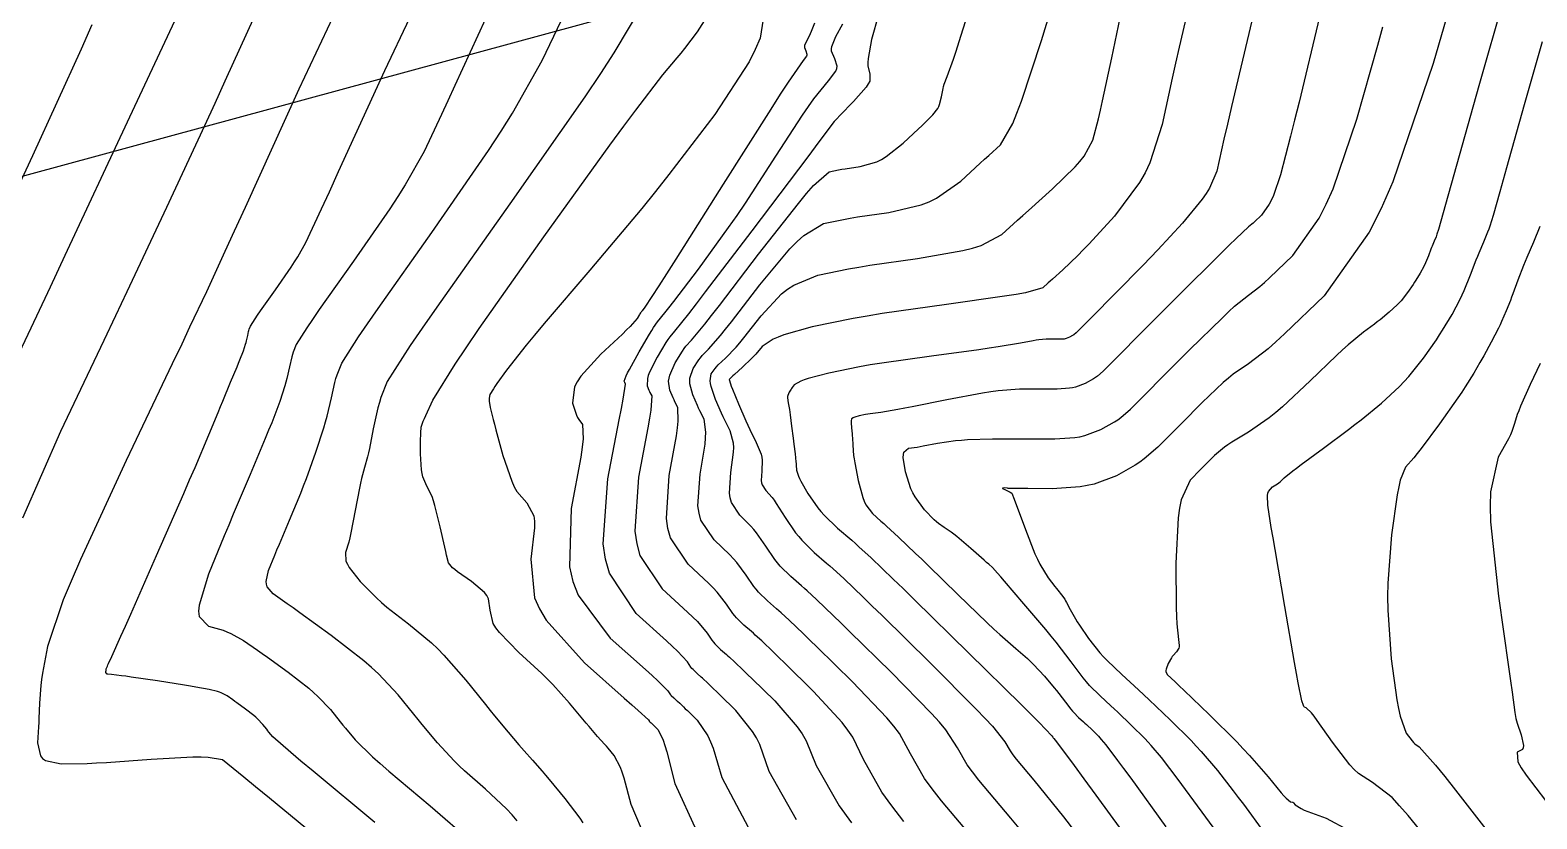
# Model space of a CAD drawing. Header units: metres. Extents: x 837476 to 838477, y 1189012 to 1191014.
# Drawn here: x 837711.2 to 837782.5, y 1189236 to 1189273.3 of the extents above; entities that cross this region are included whole.
import ezdxf

# ---------------------------------------------------------------- set-up
doc = ezdxf.new("R2010")
doc.units = ezdxf.units.M
doc.header["$LTSCALE"] = 0.3
for name, color, linetype in [('CORREDORVIA', 94, 'Continuous'), ('COTAS 10', 1, 'Continuous'), ('COTAS INT', 252, 'Continuous')]:
    doc.layers.add(name, color=color, linetype=linetype)

msp = doc.modelspace()

# ---------------------------------------------------------------- linework, layer by layer
at = {"layer": 'CORREDORVIA'}
msp.add_lwpolyline([(837910.676, 1191000.965), (838246.889, 1191005.3), (838347.391, 1190870.925), (838423.516, 1190628.699), (838450.215, 1190473.685), (838321.32, 1190375.615), (838242.09, 1190297.633), (838236.889, 1190068.622), (838166.593, 1189160.17), (837860.483, 1189307.124), (837593.191, 1189234.399), (837744.487, 1189686.609), (837700.859, 1189887.9), (837671.347, 1190075.087), (837676.273, 1190181.696), (837885.383, 1190229.429), (837983.184, 1190344.12), (837817.554, 1190502.187), (837798.033, 1190660.17), (837963.574, 1190795.982)], close=True, dxfattribs=at)
at = {"layer": 'COTAS 10'}
for points in [[(837727.534, 1189235.837), (837724.607, 1189238.263), (837724.032, 1189238.745), (837723.56, 1189239.144), (837722.707, 1189239.899), (837722.521, 1189240.121), (837722.469, 1189240.184), (837722.417, 1189240.248), (837722.227, 1189240.484), (837721.985, 1189240.742), (837721.9, 1189240.819), (837721.808, 1189240.899), (837721.41, 1189241.209), (837721.003, 1189241.502), (837720.905, 1189241.572), (837720.814, 1189241.636), (837720.538, 1189241.826), (837720.266, 1189241.968), (837720.177, 1189242.003), (837720.082, 1189242.036), (837719.691, 1189242.136), (837719.055, 1189242.25), (837718.806, 1189242.292), (837718.525, 1189242.337), (837717.246, 1189242.537), (837716.009, 1189242.72), (837715.755, 1189242.756), (837715.539, 1189242.785), (837715.076, 1189242.835), (837714.905, 1189242.854), (837714.873, 1189242.863), (837714.847, 1189242.874), (837714.806, 1189242.929), (837714.81, 1189242.998), (837714.812, 1189243.017), (837714.815, 1189243.036), (837714.827, 1189243.108), (837714.875, 1189243.242), (837714.9, 1189243.301), (837714.93, 1189243.369), (837715.081, 1189243.694), (837715.52, 1189244.663), (837715.731, 1189245.137), (837715.981, 1189245.7), (837717.208, 1189248.479), (837718.487, 1189251.401), (837718.77, 1189252.054), (837719.023, 1189252.639), (837719.677, 1189254.191), (837720.111, 1189255.247), (837720.224, 1189255.52), (837720.335, 1189255.784), (837720.709, 1189256.669), (837721.018, 1189257.403), (837721.087, 1189257.572), (837721.149, 1189257.727), (837721.313, 1189258.164), (837721.416, 1189258.481), (837721.439, 1189258.56), (837721.46, 1189258.635), (837721.515, 1189258.876), (837721.56, 1189259.077), (837721.574, 1189259.128), (837721.589, 1189259.176), (837721.65, 1189259.329), (837721.87, 1189259.676), (837721.986, 1189259.845), (837722.126, 1189260.047), (837722.828, 1189261.039), (837723.571, 1189262.115), (837723.736, 1189262.368), (837723.884, 1189262.603), (837724.273, 1189263.291), (837725.011, 1189264.881), (837725.379, 1189265.684), (837725.819, 1189266.644), (837727.997, 1189271.421), (837730.374, 1189276.416)], [(837756.545, 1189234.244), (837754.336, 1189236.869), (837753.9, 1189237.431), (837753.54, 1189237.921), (837752.875, 1189239.096), (837752.35, 1189240.048), (837752.08, 1189240.397), (837751.754, 1189240.784), (837750.125, 1189242.494), (837748.458, 1189244.129), (837748.11, 1189244.47), (837747.81, 1189244.762), (837747.133, 1189245.412), (837746.757, 1189245.755), (837746.647, 1189245.853), (837746.535, 1189245.953), (837746.105, 1189246.326), (837745.679, 1189246.745), (837745.568, 1189246.874), (837745.46, 1189247.008), (837745.098, 1189247.539), (837744.658, 1189248.142), (837744.501, 1189248.321), (837744.328, 1189248.506), (837743.579, 1189249.219), (837742.962, 1189250.151), (837742.873, 1189250.474), (837742.82, 1189250.824), (837742.923, 1189252.324), (837743.154, 1189253.746), (837743.182, 1189254.048), (837743.194, 1189254.31), (837743.106, 1189254.924), (837742.909, 1189255.316), (837742.851, 1189255.438), (837742.793, 1189255.565), (837742.572, 1189256.075), (837742.436, 1189256.6), (837742.432, 1189256.737), (837742.442, 1189256.871), (837742.597, 1189257.327), (837742.859, 1189257.732), (837742.936, 1189257.834), (837743.015, 1189257.931), (837743.319, 1189258.244), (837743.884, 1189258.881), (837744.128, 1189259.183), (837744.411, 1189259.538), (837745.747, 1189261.274), (837747.172, 1189262.991), (837747.511, 1189263.335), (837747.826, 1189263.622), (837748.759, 1189264.184), (837749.705, 1189264.379), (837750.027, 1189264.435), (837750.375, 1189264.491), (837751.85, 1189264.7), (837753.373, 1189265.059), (837753.752, 1189265.209), (837754.112, 1189265.382), (837755.258, 1189266.19), (837756.17, 1189267.034), (837756.383, 1189267.229), (837756.578, 1189267.408), (837757.14, 1189267.912), (837757.71, 1189268.909), (837757.91, 1189269.398), (837758.13, 1189269.978), (837759.076, 1189272.844), (837759.959, 1189275.748)], [(837745.999, 1189274.448), (837745.755, 1189272.948), (837745.53, 1189272.419), (837745.236, 1189271.84), (837743.61, 1189269.341), (837741.444, 1189266.495), (837740.811, 1189265.698), (837740.163, 1189264.898), (837737.703, 1189261.973), (837735.543, 1189259.453), (837735.084, 1189258.907), (837734.686, 1189258.428), (837733.753, 1189257.243), (837733.306, 1189256.609), (837733.215, 1189256.475), (837733.139, 1189256.361), (837732.979, 1189256.099), (837732.94, 1189255.917), (837732.939, 1189255.853), (837732.943, 1189255.782), (837732.991, 1189255.475), (837733.13, 1189254.916), (837733.19, 1189254.685), (837733.26, 1189254.423), (837733.595, 1189253.202), (837734.01, 1189251.986), (837734.131, 1189251.727), (837734.255, 1189251.501), (837734.728, 1189250.962), (837735.053, 1189250.358), (837735.085, 1189250.09), (837735.092, 1189249.779), (837734.905, 1189248.295), (837735.081, 1189246.469), (837735.316, 1189245.943), (837735.632, 1189245.408), (837737.444, 1189243.401), (837739.332, 1189241.73), (837739.695, 1189241.407), (837739.988, 1189241.144), (837740.472, 1189240.698), (837740.505, 1189240.649), (837740.515, 1189240.636), (837740.526, 1189240.624), (837740.565, 1189240.586), (837740.605, 1189240.551), (837740.625, 1189240.533), (837740.66, 1189240.501), (837740.723, 1189240.441), (837740.751, 1189240.414), (837740.783, 1189240.382), (837740.937, 1189240.231), (837741.17, 1189239.73), (837741.251, 1189239.478), (837741.34, 1189239.177), (837741.724, 1189237.681), (837742.748, 1189235.448)], [(837768.153, 1189234.311), (837766.284, 1189236.871), (837765.889, 1189237.407), (837765.547, 1189237.869), (837764.758, 1189238.91), (837764.27, 1189239.482), (837764.118, 1189239.647), (837763.959, 1189239.816), (837763.324, 1189240.451), (837762.683, 1189241.06), (837762.519, 1189241.212), (837762.362, 1189241.358), (837761.847, 1189241.825), (837761.348, 1189242.328), (837761.201, 1189242.496), (837761.05, 1189242.677), (837760.472, 1189243.434), (837759.763, 1189244.367), (837759.53, 1189244.659), (837759.281, 1189244.965), (837758.245, 1189246.192), (837757.322, 1189247.259), (837757.143, 1189247.464), (837756.998, 1189247.631), (837756.75, 1189247.909), (837756.575, 1189248.061), (837756.475, 1189248.148), (837756.354, 1189248.255), (837755.729, 1189248.805), (837755.068, 1189249.37), (837754.923, 1189249.487), (837754.795, 1189249.585), (837754.47, 1189249.797), (837754.196, 1189249.985), (837754.099, 1189250.069), (837753.994, 1189250.166), (837753.542, 1189250.632), (837753.092, 1189251.245), (837752.989, 1189251.435), (837752.895, 1189251.634), (837752.634, 1189252.428), (837752.534, 1189253.118), (837752.543, 1189253.252), (837752.567, 1189253.361), (837752.782, 1189253.551), (837753.185, 1189253.604), (837753.326, 1189253.627), (837753.481, 1189253.655), (837754.148, 1189253.786), (837755.006, 1189253.912), (837755.281, 1189253.937), (837755.572, 1189253.957), (837756.757, 1189253.992), (837757.993, 1189253.995), (837758.63, 1189253.995), (837759.698, 1189253.99), (837760.649, 1189254.053), (837760.891, 1189254.095), (837761.123, 1189254.148), (837761.883, 1189254.429), (837762.522, 1189254.791), (837762.679, 1189254.895), (837762.827, 1189255.001), (837763.286, 1189255.398), (837763.961, 1189256.08), (837764.245, 1189256.365), (837764.57, 1189256.692), (837766.095, 1189258.22), (837767.614, 1189259.71), (837767.935, 1189260.012), (837768.213, 1189260.266), (837768.86, 1189260.785), (837769.407, 1189261.201), (837769.621, 1189261.39), (837769.864, 1189261.61), (837770.968, 1189262.672), (837772.213, 1189264.434), (837772.544, 1189265.095), (837772.87, 1189265.831), (837773.995, 1189269.118), (837774.98, 1189272.62), (837775.217, 1189273.493)], [(837782.668, 1189257.56), (837782.201, 1189256.558), (837781.742, 1189255.536), (837781.654, 1189255.322), (837781.582, 1189255.138), (837781.46, 1189254.72), (837781.332, 1189254.339), (837781.257, 1189254.178), (837781.163, 1189253.993), (837780.682, 1189253.123), (837780.32, 1189251.491), (837780.303, 1189250.825), (837780.322, 1189250.066), (837780.689, 1189246.552), (837781.173, 1189243.202), (837781.266, 1189242.546), (837781.341, 1189242.007), (837781.462, 1189241.045), (837781.512, 1189240.765), (837781.542, 1189240.657), (837781.578, 1189240.536), (837781.768, 1189239.989), (837781.881, 1189239.477), (837781.869, 1189239.378), (837781.839, 1189239.297), (837781.573, 1189239.161), (837781.613, 1189238.709), (837781.776, 1189238.43), (837782.003, 1189238.084), (837783.372, 1189236.276)]]:
    msp.add_lwpolyline(points, dxfattribs=at)
at = {"layer": 'COTAS INT'}
for points in [[(837779.616, 1189278.715), (837777.611, 1189271.75), (837775.693, 1189266.149), (837775.139, 1189264.894), (837774.574, 1189263.767), (837772.452, 1189260.766), (837770.57, 1189258.955), (837770.158, 1189258.579), (837769.792, 1189258.258), (837768.861, 1189257.55), (837768.145, 1189257.053), (837767.915, 1189256.864), (837767.671, 1189256.654), (837766.675, 1189255.709), (837765.692, 1189254.723), (837765.457, 1189254.486), (837765.237, 1189254.264), (837764.575, 1189253.594), (837763.935, 1189253.041), (837763.73, 1189252.893), (837763.512, 1189252.748), (837762.621, 1189252.244), (837761.563, 1189251.853), (837761.24, 1189251.78), (837760.903, 1189251.721), (837759.579, 1189251.633), (837758.425, 1189251.641), (837758.197, 1189251.643), (837758.007, 1189251.644), (837757.651, 1189251.645), (837757.539, 1189251.649), (837757.504, 1189251.651), (837757.466, 1189251.654), (837757.315, 1189251.669), (837757.223, 1189251.666), (837757.223, 1189251.657), (837757.233, 1189251.646), (837757.363, 1189251.576), (837757.532, 1189251.497), (837757.567, 1189251.479), (837757.597, 1189251.463), (837757.664, 1189251.421), (837757.785, 1189251.14), (837757.848, 1189250.973), (837757.925, 1189250.768), (837758.313, 1189249.706), (837758.765, 1189248.557), (837758.883, 1189248.296), (837758.997, 1189248.061), (837759.383, 1189247.419), (837759.704, 1189247.003), (837759.776, 1189246.91), (837759.842, 1189246.827), (837760.024, 1189246.607), (837760.17, 1189246.405), (837760.213, 1189246.334), (837760.258, 1189246.255), (837760.433, 1189245.916), (837760.678, 1189245.474), (837760.767, 1189245.33), (837760.865, 1189245.177), (837761.299, 1189244.549), (837761.841, 1189243.868), (837762.007, 1189243.682), (837762.181, 1189243.497), (837762.871, 1189242.836), (837763.671, 1189242.11), (837763.915, 1189241.884), (837764.169, 1189241.647), (837765.165, 1189240.7), (837766.152, 1189239.714), (837766.399, 1189239.452), (837766.635, 1189239.195), (837767.394, 1189238.306), (837768.15, 1189237.335), (837768.384, 1189237.027), (837768.628, 1189236.701), (837769.6, 1189235.382)], [(837726.613, 1189276.239), (837723.939, 1189270.539), (837721.391, 1189264.945), (837720.875, 1189263.814), (837720.441, 1189262.865), (837719.56, 1189260.944), (837718.769, 1189259.272), (837718.392, 1189258.48), (837717.946, 1189257.545), (837715.767, 1189252.976), (837713.599, 1189248.279), (837713.16, 1189247.262), (837712.791, 1189246.368), (837712.044, 1189244.165), (837711.808, 1189242.901), (837711.762, 1189242.6), (837711.725, 1189242.319), (837711.658, 1189241.481), (837711.637, 1189240.766), (837711.628, 1189240.564), (837711.618, 1189240.36), (837711.569, 1189239.606), (837711.706, 1189238.986), (837711.813, 1189238.867), (837711.95, 1189238.77), (837712.694, 1189238.609), (837713.918, 1189238.634), (837714.357, 1189238.655), (837714.84, 1189238.681), (837716.947, 1189238.829), (837718.92, 1189238.941), (837719.318, 1189238.945), (837719.653, 1189238.938), (837720.327, 1189238.815), (837721.337, 1189237.993), (837721.882, 1189237.545), (837722.543, 1189237.002), (837725.893, 1189234.242)], [(837752.563, 1189235.889), (837751.991, 1189236.627), (837751.518, 1189237.271), (837750.645, 1189238.813), (837750.148, 1189239.874), (837749.914, 1189240.214), (837749.637, 1189240.574), (837748.287, 1189242.041), (837746.923, 1189243.38), (837746.638, 1189243.659), (837746.392, 1189243.898), (837745.838, 1189244.43), (837745.531, 1189244.71), (837745.441, 1189244.791), (837745.349, 1189244.873), (837744.997, 1189245.178), (837744.648, 1189245.521), (837744.557, 1189245.626), (837744.469, 1189245.736), (837744.173, 1189246.171), (837743.724, 1189246.742), (837743.54, 1189246.938), (837743.329, 1189247.151), (837742.352, 1189248.056), (837741.519, 1189249.315), (837741.398, 1189249.751), (837741.326, 1189250.225), (837741.465, 1189252.251), (837741.802, 1189254.129), (837741.854, 1189254.509), (837741.889, 1189254.828), (837741.869, 1189255.475), (837741.729, 1189255.752), (837741.689, 1189255.838), (837741.647, 1189255.929), (837741.491, 1189256.289), (837741.431, 1189256.725), (837741.451, 1189256.862), (837741.487, 1189257.007), (837741.745, 1189257.59), (837742.083, 1189258.139), (837742.168, 1189258.263), (837742.25, 1189258.374), (837742.513, 1189258.67), (837743.147, 1189259.424), (837743.461, 1189259.823), (837743.836, 1189260.304), (837745.691, 1189262.73), (837747.57, 1189265.132), (837747.96, 1189265.598), (837748.294, 1189265.978), (837749.029, 1189266.63), (837749.476, 1189266.723), (837749.628, 1189266.749), (837749.792, 1189266.775), (837750.488, 1189266.874), (837751.275, 1189267.106), (837751.496, 1189267.216), (837751.719, 1189267.347), (837752.535, 1189267.984), (837753.252, 1189268.657), (837753.413, 1189268.809), (837753.556, 1189268.947), (837753.936, 1189269.323), (837754.163, 1189269.624), (837754.211, 1189269.715), (837754.252, 1189269.81), (837754.345, 1189270.179), (837754.416, 1189270.565), (837754.444, 1189270.67), (837754.475, 1189270.775), (837754.616, 1189271.146), (837754.907, 1189271.961), (837755.033, 1189272.345), (837755.178, 1189272.798), (837755.869, 1189275.007)], [(837766.318, 1189275.644), (837765.588, 1189272.53), (837765.415, 1189271.774), (837765.255, 1189271.063), (837764.783, 1189268.875), (837764.201, 1189267.06), (837763.972, 1189266.584), (837763.714, 1189266.119), (837762.535, 1189264.535), (837761.324, 1189263.225), (837761.045, 1189262.933), (837760.791, 1189262.672), (837760.077, 1189261.984), (837759.594, 1189261.557), (837759.486, 1189261.46), (837759.389, 1189261.373), (837759.129, 1189261.137), (837758.316, 1189260.91), (837757.87, 1189260.829), (837757.328, 1189260.74), (837754.573, 1189260.352), (837751.542, 1189259.922), (837750.827, 1189259.806), (837750.165, 1189259.692), (837748.221, 1189259.291), (837746.888, 1189258.91), (837746.612, 1189258.809), (837746.376, 1189258.709), (837745.858, 1189258.361), (837745.561, 1189258.007), (837745.463, 1189257.903), (837745.359, 1189257.797), (837744.93, 1189257.392), (837744.547, 1189257.045), (837744.472, 1189256.975), (837744.41, 1189256.917), (837744.3, 1189256.802), (837744.352, 1189256.601), (837744.394, 1189256.488), (837744.446, 1189256.35), (837744.733, 1189255.645), (837745.083, 1189254.838), (837745.176, 1189254.636), (837745.267, 1189254.443), (837745.58, 1189253.823), (837745.803, 1189253.274), (837745.837, 1189253.126), (837745.859, 1189252.98), (837745.838, 1189252.469), (837745.808, 1189252.023), (837745.824, 1189251.919), (837745.85, 1189251.823), (837746.033, 1189251.547), (837746.327, 1189251.217), (837746.423, 1189251.087), (837746.526, 1189250.941), (837746.949, 1189250.276), (837747.442, 1189249.552), (837747.589, 1189249.369), (837747.74, 1189249.193), (837748.321, 1189248.622), (837748.906, 1189248.114), (837749.06, 1189247.978), (837749.21, 1189247.844), (837749.722, 1189247.377), (837750.644, 1189246.491), (837751.053, 1189246.093), (837751.529, 1189245.628), (837753.8, 1189243.399), (837755.988, 1189241.206), (837756.411, 1189240.765), (837756.755, 1189240.396), (837757.335, 1189239.662), (837757.584, 1189239.223), (837757.718, 1189239.039), (837757.882, 1189238.829), (837758.708, 1189237.847), (837760.108, 1189236.112), (837760.634, 1189235.426)], [(837718.519, 1189274.779), (837715.815, 1189268.976), (837712.866, 1189262.668), (837712.166, 1189261.176), (837711.516, 1189259.795), (837709.59, 1189255.728)], [(837710.87, 1189250.261), (837712.679, 1189254.352), (837714.731, 1189258.67), (837715.279, 1189259.828), (837715.817, 1189260.97), (837717.687, 1189264.96), (837719.48, 1189268.822), (837719.97, 1189269.883), (837720.457, 1189270.941), (837722.192, 1189274.734)], [(837740.296, 1189274.696), (837738.844, 1189272.255), (837738.204, 1189271.28), (837737.461, 1189270.177), (837733.917, 1189265.113), (837730.462, 1189260.229), (837729.775, 1189259.238), (837729.205, 1189258.405), (837728.12, 1189256.7), (837727.822, 1189255.943), (837727.748, 1189255.707), (837727.678, 1189255.459), (837727.457, 1189254.469), (837727.275, 1189253.541), (837727.229, 1189253.332), (837727.185, 1189253.145), (837727.046, 1189252.645), (837726.901, 1189252.111), (837726.855, 1189251.902), (837726.805, 1189251.667), (837726.6, 1189250.598), (837726.394, 1189249.538), (837726.343, 1189249.308), (837726.294, 1189249.107), (837726.142, 1189248.608), (837726.166, 1189248.205), (837726.23, 1189248.063), (837726.318, 1189247.907), (837726.84, 1189247.236), (837727.605, 1189246.469), (837727.846, 1189246.253), (837728.1, 1189246.036), (837729.124, 1189245.238), (837730.214, 1189244.338), (837730.51, 1189244.056), (837730.803, 1189243.76), (837731.838, 1189242.573), (837732.763, 1189241.417), (837732.987, 1189241.141), (837733.197, 1189240.884), (837733.838, 1189240.115), (837734.35, 1189239.518), (837734.478, 1189239.37), (837734.601, 1189239.229), (837734.995, 1189238.784), (837735.446, 1189238.265), (837735.605, 1189238.079), (837735.779, 1189237.873), (837736.528, 1189236.977), (837737.233, 1189236.048), (837737.38, 1189235.822)], [(837759.599, 1189233.681), (837757.626, 1189236.046), (837756.109, 1189237.849), (837755.809, 1189238.235), (837755.562, 1189238.572), (837755.105, 1189239.379), (837754.553, 1189240.222), (837754.245, 1189240.581), (837753.871, 1189240.995), (837751.962, 1189242.946), (837749.993, 1189244.879), (837749.581, 1189245.281), (837749.227, 1189245.626), (837748.428, 1189246.394), (837747.984, 1189246.799), (837747.854, 1189246.915), (837747.721, 1189247.033), (837747.213, 1189247.474), (837746.709, 1189247.969), (837746.578, 1189248.121), (837746.451, 1189248.28), (837746.024, 1189248.907), (837745.592, 1189249.541), (837745.462, 1189249.704), (837745.328, 1189249.861), (837744.806, 1189250.383), (837744.406, 1189250.987), (837744.348, 1189251.196), (837744.314, 1189251.424), (837744.38, 1189252.396), (837744.507, 1189253.363), (837744.509, 1189253.587), (837744.498, 1189253.792), (837744.343, 1189254.373), (837744.088, 1189254.879), (837744.014, 1189255.037), (837743.938, 1189255.202), (837743.652, 1189255.86), (837743.441, 1189256.475), (837743.413, 1189256.613), (837743.397, 1189256.736), (837743.448, 1189257.065), (837743.634, 1189257.324), (837743.704, 1189257.404), (837743.781, 1189257.488), (837744.125, 1189257.818), (837744.622, 1189258.339), (837744.796, 1189258.543), (837744.986, 1189258.773), (837745.803, 1189259.817), (837746.774, 1189260.85), (837747.062, 1189261.072), (837747.357, 1189261.266), (837748.49, 1189261.737), (837749.935, 1189262.035), (837750.427, 1189262.12), (837750.959, 1189262.206), (837753.211, 1189262.526), (837755.35, 1189262.899), (837755.811, 1189263.019), (837756.214, 1189263.146), (837757.194, 1189263.664), (837757.932, 1189264.338), (837758.183, 1189264.564), (837758.454, 1189264.806), (837759.602, 1189265.823), (837760.673, 1189266.864), (837760.895, 1189267.121), (837761.085, 1189267.365), (837761.505, 1189268.134), (837761.769, 1189269.144), (837761.861, 1189269.54), (837761.962, 1189269.986), (837762.394, 1189272.016), (837762.875, 1189274.294)], [(837780.944, 1189274.841), (837779.772, 1189270.702), (837778.188, 1189265.088), (837777.854, 1189263.905), (837777.784, 1189263.679), (837777.763, 1189263.618), (837777.741, 1189263.558), (837777.655, 1189263.348), (837777.557, 1189263.118), (837777.528, 1189263.045), (837777.497, 1189262.968), (837777.38, 1189262.658), (837777.245, 1189262.327), (837777.161, 1189262.147), (837776.992, 1189261.829), (837776.792, 1189261.498), (837776.729, 1189261.401), (837776.663, 1189261.301), (837776.396, 1189260.918), (837776.087, 1189260.531), (837775.994, 1189260.429), (837775.897, 1189260.328), (837775.521, 1189259.98), (837775.092, 1189259.63), (837774.963, 1189259.529), (837774.828, 1189259.426), (837774.304, 1189259.035), (837773.581, 1189258.437), (837773.321, 1189258.203), (837773.036, 1189257.939), (837771.792, 1189256.736), (837770.483, 1189255.515), (837770.158, 1189255.238), (837769.848, 1189254.989), (837768.861, 1189254.314), (837768.077, 1189253.839), (837767.896, 1189253.716), (837767.729, 1189253.597), (837767.255, 1189253.198), (837766.852, 1189252.792), (837766.73, 1189252.669), (837766.603, 1189252.541), (837766.108, 1189252.037), (837765.685, 1189251.111), (837765.604, 1189250.716), (837765.539, 1189250.261), (837765.435, 1189248.117), (837765.451, 1189246.019), (837765.462, 1189245.592), (837765.476, 1189245.233), (837765.548, 1189244.492), (837765.591, 1189244.22), (837765.585, 1189244.155), (837765.572, 1189244.096), (837765.463, 1189243.92), (837765.306, 1189243.746), (837765.263, 1189243.687), (837765.221, 1189243.623), (837765.069, 1189243.355), (837764.971, 1189243.095), (837764.962, 1189243.037), (837764.961, 1189242.984), (837765.024, 1189242.843), (837765.398, 1189242.491), (837765.593, 1189242.305), (837765.828, 1189242.08), (837767.007, 1189240.95), (837768.309, 1189239.657), (837768.621, 1189239.33), (837768.913, 1189239.017), (837769.795, 1189237.996), (837770.412, 1189237.248), (837770.538, 1189237.106), (837770.643, 1189236.993), (837770.858, 1189236.822), (837770.944, 1189236.808), (837770.968, 1189236.794), (837770.993, 1189236.775), (837771.082, 1189236.672), (837771.36, 1189236.495), (837771.504, 1189236.43), (837771.676, 1189236.358), (837772.538, 1189236.043), (837773.593, 1189235.479)], [(837714.149, 1189273.579), (837713.643, 1189272.439), (837711.328, 1189267.386), (837708.947, 1189262.29)], [(837732.766, 1189273.863), (837731.32, 1189270.706), (837730.99, 1189269.991), (837730.69, 1189269.346), (837729.858, 1189267.594), (837728.961, 1189266.006), (837728.62, 1189265.464), (837728.238, 1189264.879), (837726.524, 1189262.397), (837724.905, 1189260.107), (837724.583, 1189259.643), (837724.315, 1189259.252), (837723.807, 1189258.453), (837723.667, 1189258.098), (837723.632, 1189257.987), (837723.599, 1189257.871), (837723.496, 1189257.407), (837723.368, 1189256.851), (837723.321, 1189256.677), (837723.267, 1189256.494), (837723.03, 1189255.763), (837722.65, 1189254.755), (837722.507, 1189254.398), (837722.348, 1189254.007), (837721.636, 1189252.314), (837720.834, 1189250.426), (837720.619, 1189249.912), (837720.406, 1189249.402), (837719.66, 1189247.592), (837719.217, 1189246.128), (837719.195, 1189245.837), (837719.216, 1189245.594), (837719.657, 1189245.126), (837720.353, 1189244.934), (837720.534, 1189244.864), (837720.711, 1189244.788), (837721.313, 1189244.453), (837721.986, 1189243.99), (837722.208, 1189243.833), (837722.447, 1189243.664), (837723.438, 1189242.948), (837724.409, 1189242.192), (837724.634, 1189241.997), (837724.841, 1189241.808), (837725.43, 1189241.18), (837725.894, 1189240.604), (837726.021, 1189240.449), (837726.148, 1189240.295), (837726.603, 1189239.754), (837727.421, 1189238.952), (837727.777, 1189238.634), (837728.189, 1189238.275), (837730.147, 1189236.63), (837732.146, 1189234.891)], [(837734.272, 1189235.916), (837734.021, 1189236.208), (837733.762, 1189236.489), (837732.761, 1189237.422), (837731.772, 1189238.286), (837731.522, 1189238.524), (837731.282, 1189238.76), (837730.498, 1189239.608), (837729.775, 1189240.469), (837729.574, 1189240.714), (837729.371, 1189240.961), (837728.634, 1189241.877), (837727.697, 1189242.875), (837727.368, 1189243.175), (837727.01, 1189243.485), (837725.466, 1189244.687), (837723.987, 1189245.761), (837723.669, 1189245.99), (837723.391, 1189246.189), (837722.717, 1189246.659), (837722.432, 1189246.997), (837722.398, 1189247.112), (837722.383, 1189247.236), (837722.495, 1189247.765), (837722.795, 1189248.49), (837722.9, 1189248.738), (837723.014, 1189249.007), (837723.501, 1189250.152), (837724.026, 1189251.423), (837724.163, 1189251.772), (837724.296, 1189252.12), (837724.747, 1189253.363), (837725.119, 1189254.508), (837725.202, 1189254.794), (837725.277, 1189255.067), (837725.476, 1189255.938), (837725.639, 1189256.665), (837725.69, 1189256.847), (837725.744, 1189257.021), (837725.963, 1189257.576), (837726.76, 1189258.828), (837727.179, 1189259.441), (837727.684, 1189260.168), (837730.221, 1189263.755), (837732.906, 1189267.643), (837733.503, 1189268.56), (837734.038, 1189269.408), (837735.443, 1189271.896), (837736.368, 1189273.812)], [(837740.365, 1189235.019), (837739.663, 1189236.688), (837739.325, 1189237.944), (837739.237, 1189238.213), (837739.151, 1189238.447), (837738.858, 1189239.006), (837738.569, 1189239.349), (837738.485, 1189239.446), (837738.399, 1189239.545), (837738.074, 1189239.913), (837737.665, 1189240.381), (837737.526, 1189240.544), (837737.376, 1189240.721), (837736.743, 1189241.481), (837735.946, 1189242.369), (837735.693, 1189242.627), (837735.426, 1189242.891), (837734.345, 1189243.89), (837733.424, 1189244.826), (837733.257, 1189245.051), (837733.129, 1189245.261), (837732.985, 1189245.894), (837732.914, 1189246.428), (837732.831, 1189246.575), (837732.721, 1189246.722), (837732.097, 1189247.249), (837731.444, 1189247.703), (837731.315, 1189247.804), (837731.209, 1189247.894), (837731.015, 1189248.129), (837730.928, 1189248.491), (837730.89, 1189248.661), (837730.844, 1189248.862), (837730.629, 1189249.836), (837730.376, 1189250.844), (837730.307, 1189251.065), (837730.238, 1189251.26), (837729.996, 1189251.758), (837729.804, 1189252.195), (837729.767, 1189252.352), (837729.738, 1189252.525), (837729.691, 1189253.282), (837729.697, 1189254), (837729.7, 1189254.148), (837729.703, 1189254.275), (837729.723, 1189254.551), (837729.823, 1189254.827), (837729.877, 1189254.955), (837729.943, 1189255.103), (837730.277, 1189255.823), (837731.331, 1189257.534), (837731.852, 1189258.307), (837732.471, 1189259.211), (837735.532, 1189263.556), (837738.652, 1189267.892), (837739.307, 1189268.789), (837739.873, 1189269.554), (837741.165, 1189271.224), (837741.842, 1189272.03), (837742.02, 1189272.25), (837742.195, 1189272.47), (837742.791, 1189273.253), (837743.239, 1189273.942)], [(837748.337, 1189273.661), (837748.177, 1189273.261), (837748.134, 1189273.166), (837748.093, 1189273.078), (837747.952, 1189272.815), (837747.867, 1189272.611), (837747.86, 1189272.561), (837747.862, 1189272.512), (837747.928, 1189272.358), (837747.978, 1189272.203), (837747.969, 1189272.155), (837747.95, 1189272.104), (837747.796, 1189271.9), (837747.082, 1189270.869), (837746.709, 1189270.297), (837746.26, 1189269.6), (837744.008, 1189266.048), (837741.769, 1189262.499), (837741.328, 1189261.804), (837740.965, 1189261.234), (837740.304, 1189260.218), (837740.179, 1189260.053), (837740.154, 1189260.021), (837740.134, 1189259.995), (837740.097, 1189259.949), (837740.068, 1189259.905), (837740.053, 1189259.88), (837739.945, 1189259.694), (837739.615, 1189259.317), (837739.446, 1189259.148), (837739.243, 1189258.95), (837738.228, 1189257.999), (837737.272, 1189256.953), (837737.106, 1189256.695), (837736.982, 1189256.452), (837736.89, 1189255.686), (837737.076, 1189255.121), (837737.127, 1189255.003), (837737.177, 1189254.901), (837737.358, 1189254.675), (837737.385, 1189253.993), (837737.339, 1189253.605), (837737.27, 1189253.13), (837736.826, 1189250.695), (837736.746, 1189247.93), (837736.907, 1189247.248), (837737.146, 1189246.601), (837738.671, 1189244.565), (837740.331, 1189243.086), (837740.656, 1189242.79), (837740.922, 1189242.544), (837741.397, 1189242.066), (837741.496, 1189241.921), (837741.526, 1189241.884), (837741.556, 1189241.848), (837741.673, 1189241.734), (837741.791, 1189241.631), (837741.822, 1189241.604), (837741.852, 1189241.577), (837741.955, 1189241.483), (837742.14, 1189241.305), (837742.222, 1189241.225), (837742.318, 1189241.132), (837742.775, 1189240.683), (837743.287, 1189239.941), (837743.417, 1189239.662), (837743.542, 1189239.351), (837743.954, 1189237.964), (837745.194, 1189235.614)], [(837747.474, 1189235.969), (837746.184, 1189238.247), (837745.744, 1189239.525), (837745.583, 1189239.846), (837745.403, 1189240.152), (837744.612, 1189241.136), (837743.853, 1189241.881), (837743.694, 1189242.036), (837743.558, 1189242.169), (837743.249, 1189242.465), (837743.078, 1189242.621), (837743.028, 1189242.666), (837742.977, 1189242.712), (837742.781, 1189242.882), (837742.587, 1189243.073), (837742.536, 1189243.131), (837742.487, 1189243.192), (837742.322, 1189243.434), (837741.856, 1189243.943), (837741.617, 1189244.173), (837741.331, 1189244.441), (837739.898, 1189245.729), (837738.631, 1189247.642), (837738.448, 1189248.305), (837738.338, 1189249.025), (837738.549, 1189252.106), (837739.097, 1189254.895), (837739.199, 1189255.431), (837739.28, 1189255.864), (837739.396, 1189256.576), (837739.371, 1189256.625), (837739.364, 1189256.64), (837739.357, 1189256.656), (837739.329, 1189256.719), (837739.421, 1189256.974), (837739.49, 1189257.111), (837739.576, 1189257.277), (837740.043, 1189258.115), (837740.532, 1189258.954), (837740.632, 1189259.121), (837740.718, 1189259.26), (837740.902, 1189259.523), (837741.252, 1189259.954), (837741.442, 1189260.199), (837741.672, 1189260.498), (837742.839, 1189262.03), (837744.272, 1189263.996), (837744.67, 1189264.569), (837745.068, 1189265.153), (837746.508, 1189267.365), (837747.766, 1189269.305), (837748.049, 1189269.719), (837748.304, 1189270.079), (837748.99, 1189270.932), (837749.343, 1189271.399), (837749.387, 1189271.515), (837749.408, 1189271.626), (837749.294, 1189271.981), (837749.141, 1189272.335), (837749.138, 1189272.445), (837749.153, 1189272.561), (837749.349, 1189273.027), (837749.671, 1189273.629)], [(837751.358, 1189274.051), (837751.037, 1189272.889), (837750.87, 1189271.994), (837750.854, 1189271.804), (837750.851, 1189271.64), (837750.951, 1189271.253), (837750.946, 1189270.92), (837750.878, 1189270.789), (837750.78, 1189270.641), (837750.185, 1189269.964), (837749.527, 1189269.289), (837749.389, 1189269.141), (837749.271, 1189269.011), (837749.008, 1189268.682), (837748.367, 1189267.807), (837748.012, 1189267.333), (837747.579, 1189266.758), (837745.374, 1189263.843), (837743.164, 1189260.943), (837742.729, 1189260.376), (837742.369, 1189259.913), (837741.708, 1189259.096), (837741.484, 1189258.817), (837741.4, 1189258.692), (837741.307, 1189258.547), (837740.894, 1189257.852), (837740.531, 1189257.142), (837740.47, 1189256.986), (837740.426, 1189256.849), (837740.41, 1189256.504), (837740.502, 1189256.292), (837740.526, 1189256.239), (837740.55, 1189256.188), (837740.633, 1189256.025), (837740.585, 1189255.346), (837740.527, 1189254.97), (837740.449, 1189254.512), (837740.007, 1189252.179), (837739.832, 1189249.625), (837739.923, 1189249.028), (837740.075, 1189248.479), (837741.125, 1189246.892), (837742.33, 1189245.796), (837742.578, 1189245.556), (837742.79, 1189245.343), (837743.248, 1189244.803), (837743.478, 1189244.464), (837743.547, 1189244.379), (837743.617, 1189244.297), (837743.889, 1189244.03), (837744.163, 1189243.792), (837744.235, 1189243.729), (837744.305, 1189243.666), (837744.544, 1189243.448), (837744.975, 1189243.034), (837745.166, 1189242.848), (837745.388, 1189242.63), (837746.45, 1189241.589), (837747.52, 1189240.363), (837747.748, 1189240.03), (837747.946, 1189239.699), (837748.414, 1189238.53), (837749.496, 1189236.62), (837750.081, 1189235.823)], [(837769.029, 1189273.774), (837768.067, 1189269.717), (837767.871, 1189268.884), (837767.706, 1189268.175), (837767.363, 1189266.663), (837767.028, 1189265.863), (837766.868, 1189265.604), (837766.678, 1189265.329), (837765.747, 1189264.198), (837764.576, 1189262.935), (837764.234, 1189262.576), (837763.886, 1189262.213), (837762.566, 1189260.869), (837761.449, 1189259.75), (837761.046, 1189259.347), (837760.709, 1189259.007), (837760.61, 1189258.922), (837760.578, 1189258.899), (837760.544, 1189258.876), (837760.406, 1189258.798), (837760.242, 1189258.738), (837760.192, 1189258.726), (837760.14, 1189258.717), (837759.935, 1189258.704), (837759.705, 1189258.705), (837759.567, 1189258.705), (837759.3, 1189258.704), (837758.944, 1189258.676), (837758.818, 1189258.658), (837758.681, 1189258.637), (837758.083, 1189258.524), (837757.026, 1189258.345), (837756.598, 1189258.281), (837756.111, 1189258.211), (837753.865, 1189257.909), (837751.521, 1189257.577), (837750.972, 1189257.489), (837750.467, 1189257.403), (837749.004, 1189257.103), (837748.037, 1189256.843), (837747.844, 1189256.781), (837747.683, 1189256.724), (837747.373, 1189256.555), (837747.276, 1189256.416), (837747.249, 1189256.378), (837747.223, 1189256.34), (837747.131, 1189256.205), (837747.069, 1189256.047), (837747.062, 1189255.995), (837747.059, 1189255.938), (837747.085, 1189255.704), (837747.144, 1189255.377), (837747.161, 1189255.262), (837747.18, 1189255.137), (837747.251, 1189254.597), (837747.323, 1189254.026), (837747.341, 1189253.881), (837747.358, 1189253.742), (837747.415, 1189253.285), (837747.457, 1189252.912), (837747.466, 1189252.824), (837747.473, 1189252.744), (837747.487, 1189252.513), (837747.572, 1189252.23), (837747.624, 1189252.117), (837747.688, 1189251.989), (837748.02, 1189251.401), (837748.487, 1189250.734), (837748.636, 1189250.556), (837748.793, 1189250.38), (837749.429, 1189249.77), (837750.092, 1189249.194), (837750.267, 1189249.04), (837750.437, 1189248.888), (837751.017, 1189248.359), (837752.062, 1189247.355), (837752.525, 1189246.904), (837753.064, 1189246.378), (837755.637, 1189243.851), (837758.105, 1189241.417), (837758.577, 1189240.949), (837758.957, 1189240.57), (837759.565, 1189239.945), (837759.606, 1189239.873), (837759.628, 1189239.843), (837759.654, 1189239.809), (837759.789, 1189239.649), (837760.618, 1189238.542), (837761.082, 1189237.911), (837761.647, 1189237.139), (837764.537, 1189233.179)], [(837772.23, 1189273.956), (837771.26, 1189269.931), (837771.047, 1189269.066), (837770.858, 1189268.311), (837770.379, 1189266.486), (837770.046, 1189265.514), (837769.95, 1189265.296), (837769.852, 1189265.1), (837769.483, 1189264.579), (837769.157, 1189264.265), (837769.085, 1189264.2), (837769.022, 1189264.144), (837768.86, 1189264.021), (837768.281, 1189263.479), (837767.955, 1189263.159), (837767.556, 1189262.766), (837765.515, 1189260.731), (837763.448, 1189258.66), (837763.033, 1189258.244), (837762.685, 1189257.895), (837761.998, 1189257.203), (837761.718, 1189256.961), (837761.628, 1189256.897), (837761.533, 1189256.834), (837761.144, 1189256.614), (837760.682, 1189256.443), (837760.541, 1189256.411), (837760.394, 1189256.385), (837759.816, 1189256.347), (837759.167, 1189256.35), (837758.78, 1189256.35), (837758.029, 1189256.348), (837757.025, 1189256.268), (837756.67, 1189256.219), (837756.282, 1189256.158), (837754.598, 1189255.84), (837752.96, 1189255.509), (837752.6, 1189255.44), (837752.281, 1189255.38), (837751.466, 1189255.246), (837750.975, 1189255.176), (837750.86, 1189255.158), (837750.754, 1189255.14), (837750.448, 1189255.077), (837750.242, 1189255.018), (837750.2, 1189255.003), (837750.164, 1189254.988), (837750.087, 1189254.935), (837750.065, 1189254.841), (837750.064, 1189254.799), (837750.064, 1189254.75), (837750.085, 1189254.518), (837750.114, 1189254.223), (837750.121, 1189254.135), (837750.126, 1189254.044), (837750.141, 1189253.693), (837750.186, 1189253.213), (837750.211, 1189253.041), (837750.241, 1189252.852), (837750.395, 1189252.028), (837750.614, 1189251.218), (837750.686, 1189251.038), (837750.762, 1189250.877), (837751.079, 1189250.454), (837751.479, 1189250.103), (837751.608, 1189249.986), (837751.746, 1189249.861), (837752.311, 1189249.341), (837753.118, 1189248.574), (837753.408, 1189248.294), (837753.727, 1189247.984), (837755.121, 1189246.62), (837756.503, 1189245.282), (837756.815, 1189244.989), (837757.096, 1189244.73), (837757.855, 1189244.073), (837758.404, 1189243.605), (837758.552, 1189243.465), (837758.699, 1189243.321), (837759.217, 1189242.761), (837759.679, 1189242.214), (837759.79, 1189242.078), (837759.894, 1189241.948), (837760.21, 1189241.531), (837760.468, 1189241.194), (837760.535, 1189241.113), (837760.601, 1189241.038), (837760.824, 1189240.814), (837761.054, 1189240.606), (837761.124, 1189240.541), (837761.196, 1189240.473), (837761.482, 1189240.201), (837761.765, 1189239.918), (837761.836, 1189239.843), (837761.904, 1189239.769), (837762.122, 1189239.514), (837762.677, 1189238.77), (837762.958, 1189238.388), (837763.293, 1189237.93), (837764.962, 1189235.64)], [(837778.278, 1189233.876), (837776.425, 1189236.178), (837776.019, 1189236.635), (837775.658, 1189237.015), (837774.742, 1189237.735), (837774.077, 1189238.155), (837773.874, 1189238.346), (837773.664, 1189238.569), (837772.839, 1189239.644), (837772.117, 1189240.673), (837771.971, 1189240.868), (837771.848, 1189241.025), (837771.601, 1189241.263), (837771.511, 1189241.304), (837771.488, 1189241.335), (837771.464, 1189241.375), (837771.384, 1189241.591), (837771.215, 1189242.442), (837771.135, 1189242.882), (837771.041, 1189243.41), (837770.581, 1189246.056), (837770.122, 1189248.754), (837770.028, 1189249.315), (837769.948, 1189249.795), (837769.777, 1189250.857), (837769.764, 1189251.315), (837769.783, 1189251.415), (837769.812, 1189251.503), (837769.999, 1189251.722), (837770.237, 1189251.872), (837770.299, 1189251.917), (837770.359, 1189251.964), (837770.561, 1189252.142), (837770.96, 1189252.472), (837771.144, 1189252.613), (837771.361, 1189252.777), (837772.41, 1189253.549), (837773.599, 1189254.433), (837773.903, 1189254.667), (837774.197, 1189254.897), (837775.168, 1189255.688), (837776.02, 1189256.477), (837776.239, 1189256.706), (837776.45, 1189256.938), (837777.151, 1189257.815), (837777.755, 1189258.682), (837777.905, 1189258.908), (837778.048, 1189259.129), (837778.502, 1189259.878), (837778.883, 1189260.599), (837778.98, 1189260.802), (837779.073, 1189261.007), (837779.379, 1189261.758), (837779.646, 1189262.46), (837779.715, 1189262.634), (837779.781, 1189262.799), (837780.002, 1189263.32), (837780.197, 1189263.796), (837780.247, 1189263.932), (837780.295, 1189264.07), (837780.454, 1189264.583), (837780.77, 1189265.705), (837781.091, 1189266.841), (837781.932, 1189269.821), (837782.777, 1189272.79)], [(837782.654, 1189264.034), (837782.35, 1189263.293), (837782.041, 1189262.578), (837781.961, 1189262.383), (837781.882, 1189262.189), (837781.616, 1189261.498), (837781.378, 1189260.861), (837781.316, 1189260.7), (837781.258, 1189260.547), (837781.063, 1189260.05), (837780.844, 1189259.55), (837780.77, 1189259.394), (837780.69, 1189259.23), (837780.35, 1189258.575), (837779.996, 1189257.92), (837779.905, 1189257.756), (837779.819, 1189257.599), (837779.536, 1189257.094), (837779.127, 1189256.451), (837778.962, 1189256.207), (837778.774, 1189255.935), (837777.906, 1189254.711), (837777.041, 1189253.537), (837776.855, 1189253.296), (837776.692, 1189253.09), (837776.298, 1189252.649), (837776.048, 1189252.035), (837775.976, 1189251.72), (837775.903, 1189251.343), (837775.632, 1189249.459), (837775.459, 1189247.163), (837775.449, 1189246.526), (837775.455, 1189245.889), (837775.613, 1189243.582), (837775.884, 1189241.638), (837775.961, 1189241.229), (837776.04, 1189240.876), (837776.334, 1189240.068), (837776.611, 1189239.701), (837776.679, 1189239.626), (837776.744, 1189239.562), (837776.946, 1189239.426), (837777.723, 1189238.551), (837778.15, 1189238.02), (837778.669, 1189237.365), (837781.305, 1189233.959)]]:
    msp.add_lwpolyline(points, dxfattribs=at)

doc.saveas('drawing.dxf')
